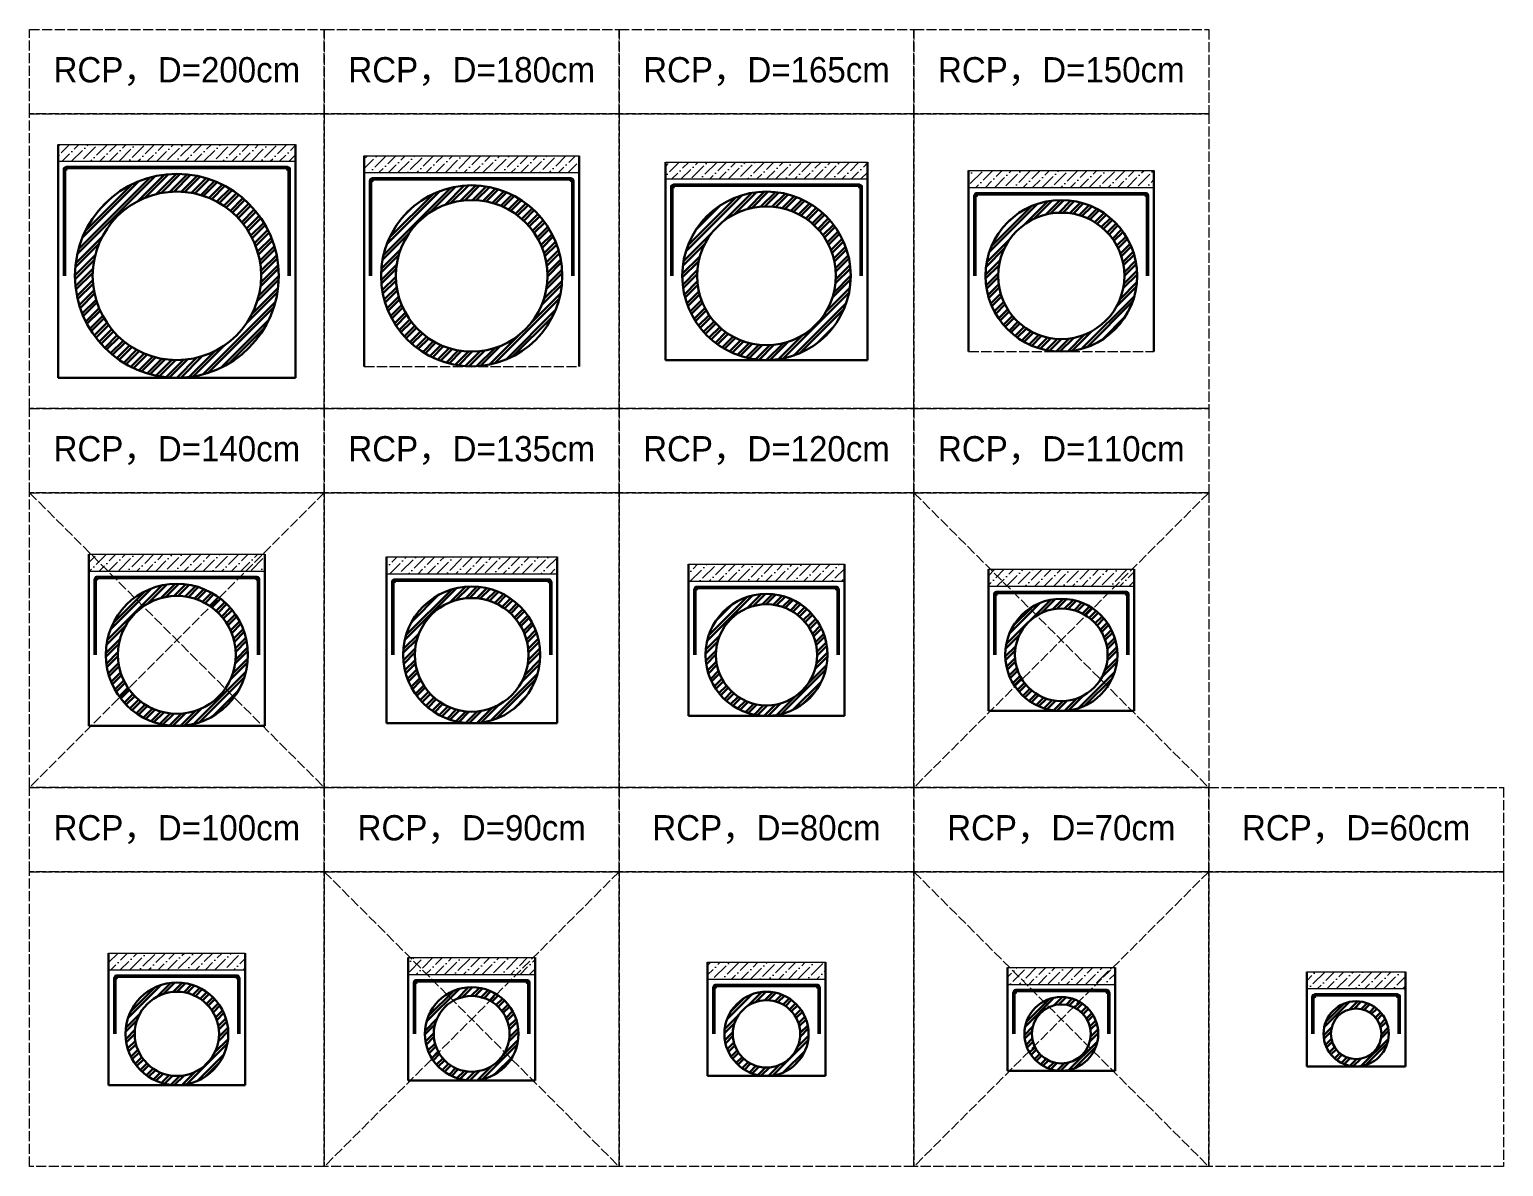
# Model space of a CAD drawing. Extents: x -781 to 13690, y -2778 to 2196.
# Drawn here: x 11940 to 13690, y -297 to 1053 of the extents above; entities that cross this region are included whole.
import ezdxf

# ---------------------------------------------------------------- set-up
doc = ezdxf.new("R2010")
doc.units = 0
doc.header["$MEASUREMENT"] = 0
doc.linetypes.add('ACAD_ISO02W100', pattern=[15, 12, -3])
doc.layers.add('一、4.基本-隱藏', color=9, linetype='ACAD_ISO02W100', lineweight=20, plot=False)
for name, color, linetype, lineweight in [('二、2.繪圖-施作項目', 181, 'Continuous', 30), ('二、4.繪圖-設計鋪面', 40, 'Continuous', 20), ('二、5.繪圖-鋼筋', 60, 'Continuous', 50)]:
    doc.layers.add(name, color=color, linetype=linetype, lineweight=lineweight)
doc.styles.add('註解文字', font='MS PGothic.ttf', dxfattribs={"height": 4})

msp = doc.modelspace()

# ---------------------------------------------------------------- hatches: boundary and pattern name
at = {"layer": '二、2.繪圖-施作項目'}
h = msp.add_hatch(dxfattribs=at)
h.set_pattern_fill('ANSI32', color=256)
h.set_pattern_definition([(45, (7516.878, 1496.944), (-6.735192, 6.735192), []), (45, (7521.368, 1496.944), (-6.735192, 6.735192), [])])
h.paths.add_polyline_path([(11994, 760.5, 1), (12236, 760.5, 1)])
h.paths.add_polyline_path([(12215, 760.5, -1), (12015, 760.5, -1)], flags=16)
h = msp.add_hatch(dxfattribs=at)
h.set_pattern_fill('ANSI32', color=256)
h.set_pattern_definition([(45, (6894.714, 1462.076), (-6.735192, 6.735192), []), (45, (6899.204, 1462.076), (-6.735192, 6.735192), [])])
h.paths.add_polyline_path([(12357.5, 760.5, 1), (12572.5, 760.5, 1)])
h.paths.add_polyline_path([(12555, 760.5, -1), (12375, 760.5, -1)], flags=16)
h = msp.add_hatch(dxfattribs=at)
h.set_pattern_fill('ANSI32', color=256)
h.set_pattern_definition([(45, (6358.56, 1572.6045), (-6.735192, 6.735192), []), (45, (6363.05, 1572.6045), (-6.735192, 6.735192), [])])
h.paths.add_polyline_path([(12715, 760.5, 1), (12915, 760.5, 1)])
h.paths.add_polyline_path([(12897.5, 760.5, -1), (12732.5, 760.5, -1)], flags=16)
h = msp.add_hatch(dxfattribs=at)
h.set_pattern_fill('ANSI32', color=256)
h.set_pattern_definition([(45, (5847.939, 1603.441), (-6.735192, 6.735192), []), (45, (5852.429, 1603.441), (-6.735192, 6.735192), [])])
h.paths.add_polyline_path([(13255, 760.5, 1), (13075, 760.5, 1)])
h.paths.add_polyline_path([(13240, 760.5, -1), (13090, 760.5, -1)], flags=16)
h = msp.add_hatch(dxfattribs=at)
h.set_pattern_fill('ANSI32', color=256)
h.set_pattern_definition([(45, (7704.907, 486.008), (-6.735192, 6.735192), []), (45, (7709.397, 486.008), (-6.735192, 6.735192), [])])
h.paths.add_polyline_path([(12030.6, 310.5, 1), (12199.4, 310.5, 1)])
h.paths.add_polyline_path([(12185, 310.5, -1), (12045, 310.5, -1)], flags=16)
h = msp.add_hatch(dxfattribs=at)
h.set_pattern_fill('ANSI32', color=256)
h.set_pattern_definition([(45, (7253.508, 453.967), (-6.735192, 6.735192), []), (45, (7257.998, 453.967), (-6.735192, 6.735192), [])])
h.paths.add_polyline_path([(12383.7, 310.5, 1), (12546.3, 310.5, 1)])
h.paths.add_polyline_path([(12532.5, 310.5, -1), (12397.5, 310.5, -1)], flags=16)
h = msp.add_hatch(dxfattribs=at)
h.set_pattern_fill('ANSI32', color=256)
h.set_pattern_definition([(45, (7390.599, 500.746), (-6.735192, 6.735192), []), (45, (7395.089, 500.746), (-6.735192, 6.735192), [])])
h.paths.add_polyline_path([(12742.5, 310.5, 1), (12887.5, 310.5, 1)])
h.paths.add_polyline_path([(12875, 310.5, 1), (12755, 310.5, 1)], flags=16)
h = msp.add_hatch(dxfattribs=at)
h.set_pattern_fill('ANSI32', color=256)
h.set_pattern_definition([(45, (7195.445, 494.027), (-6.735192, 6.735192), []), (45, (7199.935, 494.027), (-6.735192, 6.735192), [])])
h.paths.add_polyline_path([(13098.4, 310.5, 1), (13231.6, 310.5, 1)])
h.paths.add_polyline_path([(13220, 310.5, -1), (13110, 310.5, -1)], flags=16)
h = msp.add_hatch(dxfattribs=at)
h.set_pattern_fill('ANSI32', color=256)
h.set_pattern_definition([(45, (11344.171, 1609.142), (-6.73519, 6.73519), []), (45, (11348.661, 1609.142), (-6.73519, 6.73519), [])])
h.paths.add_polyline_path([(12054, -139.5, 1), (12176, -139.5, 1)])
h.paths.add_polyline_path([(12165, -139.5, -1), (12065, -139.5, -1)], flags=16)
h = msp.add_hatch(dxfattribs=at)
h.set_pattern_fill('ANSI32', color=256)
h.set_pattern_definition([(45, (7813.4215, 763.968), (-6.735192, 6.735192), []), (45, (7817.912, 763.968), (-6.735192, 6.735192), [])])
h.paths.add_polyline_path([(12520.5, -139.5, 1), (12409.5, -139.5, 1)])
h.paths.add_polyline_path([(12510, -139.5, -1), (12420, -139.5, -1)], flags=16)
h = msp.add_hatch(dxfattribs=at)
h.set_pattern_fill('ANSI32', color=256)
h.set_pattern_definition([(45, (7663.864, 799.518), (-6.735192, 6.735192), []), (45, (7668.354, 799.518), (-6.735192, 6.735192), [])])
h.paths.add_polyline_path([(12865, -139.5, 1), (12765, -139.5, 1)])
h.paths.add_polyline_path([(12855, -139.5, -1), (12775, -139.5, -1)], flags=16)
h = msp.add_hatch(dxfattribs=at)
h.set_pattern_fill('ANSI32', color=256)
h.set_pattern_definition([(45, (7593.089, 810.173), (-6.735192, 6.735192), []), (45, (7597.5795, 810.173), (-6.735192, 6.735192), [])])
h.paths.add_polyline_path([(13121.2, -139.5, 1), (13208.8, -139.5, 1)])
h.paths.add_polyline_path([(13200, -139.5, 1), (13130, -139.5, 1)], flags=16)
h = msp.add_hatch(dxfattribs=at)
h.set_pattern_fill('ANSI32', color=256)
h.set_pattern_definition([(45, (7532.231, 878.7025), (-6.735192, 6.735192), []), (45, (7536.721, 878.7025), (-6.735192, 6.735192), [])])
h.paths.add_polyline_path([(13476.3, -139.5, 1), (13553.7, -139.5, 1)])
h.paths.add_polyline_path([(13545, -139.5, 1), (13485, -139.5, 1)], flags=16)
at = {"layer": '二、4.繪圖-設計鋪面'}
h = msp.add_hatch(dxfattribs=at)
h.set_pattern_fill('ANSI36', color=256, scale=2.5)
h.set_pattern_definition([(45, (3213.4876, 2873.851), (4.209495, 15.434815), [19.84375, -3.96875, 0, -3.96875])])
h.paths.add_polyline_path([(11974, 916.5), (11974, 896.5), (12256, 896.5), (12256, 916.5)])
h = msp.add_hatch(dxfattribs=at)
h.set_pattern_fill('ANSI36', color=256, scale=2.5)
h.set_pattern_definition([(45, (3197.162, 2164.831), (4.209495, 15.434815), [19.84375, -3.96875, 0, -3.96875])])
h.paths.add_polyline_path([(12337.5, 903), (12337.5, 883), (12592.5, 883), (12592.5, 903)])
h = msp.add_hatch(dxfattribs=at)
h.set_pattern_fill('ANSI36', color=256, scale=2.5)
h.set_pattern_definition([(45, (3266.367, 2125.746), (4.209495, 15.434815), [19.84375, -3.96875, 0, -3.96875])])
h.paths.add_polyline_path([(12695, 895.5), (12695, 875.5), (12935, 875.5), (12935, 895.5)])
h = msp.add_hatch(dxfattribs=at)
h.set_pattern_fill('ANSI36', color=256, scale=2.5)
h.set_pattern_definition([(45, (2436.373, 588.015), (4.209495, 15.434815), [19.84375, -3.96875, 0, -3.96875])])
h.paths.add_polyline_path([(13055, 885.5), (13055, 865.5), (13275, 865.5), (13275, 885.5)])
h = msp.add_hatch(dxfattribs=at)
h.set_pattern_fill('ANSI36', color=256, scale=2.5)
h.set_pattern_definition([(45, (3795.266, 332.129), (4.209495, 15.434815), [19.84375, -3.96875, 0, -3.96875])])
h.paths.add_polyline_path([(12010.6, 429.9), (12010.6, 409.9), (12219.4, 409.9), (12219.4, 429.9)])
h = msp.add_hatch(dxfattribs=at)
h.set_pattern_fill('ANSI36', color=256, scale=2.5)
h.set_pattern_definition([(45, (1781.8815, 518.75), (4.209495, 15.434815), [19.84375, -3.96875, 0, -3.96875])])
h.paths.add_polyline_path([(12363.7, 426.8), (12363.7, 406.8), (12566.3, 406.8), (12566.3, 426.8)])
h = msp.add_hatch(dxfattribs=at)
h.set_pattern_fill('ANSI36', color=256, scale=2.5)
h.set_pattern_definition([(45, (1696.201, 404.21), (4.209495, 15.434815), [19.84375, -3.96875, 0, -3.96875])])
h.paths.add_polyline_path([(12722.5, 418), (12722.5, 398), (12907.5, 398), (12907.5, 418)])
h = msp.add_hatch(dxfattribs=at)
h.set_pattern_fill('ANSI36', color=256, scale=2.5)
h.set_pattern_definition([(45, (2101.809, 406.155), (4.209495, 15.434815), [19.84375, -3.96875, 0, -3.96875])])
h.paths.add_polyline_path([(13078.4, 412.1), (13078.4, 392.1), (13251.6, 392.1), (13251.6, 412.1)])
h = msp.add_hatch(dxfattribs=at)
h.set_pattern_fill('ANSI36', color=256, scale=2.5)
h.set_pattern_definition([(45, (3184.136, 1287.919), (4.209495, 15.434815), [19.84375, -3.96875, 0, -3.96875])])
h.paths.add_polyline_path([(12034, -43.5), (12034, -63.5), (12196, -63.5), (12196, -43.5)])
h = msp.add_hatch(dxfattribs=at)
h.set_pattern_fill('ANSI36', color=256, scale=2.5)
h.set_pattern_definition([(45, (3186.345, 1124.175), (4.209495, 15.434815), [19.84375, -3.96875, 0, -3.96875])])
h.paths.add_polyline_path([(12389.5, -49), (12389.5, -69), (12540.5, -69), (12540.5, -49)])
h = msp.add_hatch(dxfattribs=at)
h.set_pattern_fill('ANSI36', color=256, scale=2.5)
h.set_pattern_definition([(45, (3249.27, 964.157), (4.209495, 15.434815), [19.84375, -3.96875, 0, -3.96875])])
h.paths.add_polyline_path([(12885, -74.5), (12885, -54.5), (12745, -54.5), (12745, -74.5)])
h = msp.add_hatch(dxfattribs=at)
h.set_pattern_fill('ANSI36', color=256, scale=2.5)
h.set_pattern_definition([(45, (3280.9305, 1085.8156), (4.209495, 15.434815), [19.84375, -3.96875, 0, -3.96875])])
h.paths.add_polyline_path([(13228.8, -80.7), (13228.8, -60.7), (13101.2, -60.7), (13101.2, -80.7)])
h = msp.add_hatch(dxfattribs=at)
h.set_pattern_fill('ANSI36', color=256, scale=2.5)
h.set_pattern_definition([(45, (3280.9305, 1085.8156), (4.209495, 15.434815), [19.84375, -3.96875, 0, -3.96875])])
h.paths.add_polyline_path([(13456.3, -65.8), (13456.3, -85.8), (13573.7, -85.8), (13573.7, -65.8)])
at = {"layer": '二、5.繪圖-鋼筋'}
h = msp.add_hatch(color=256, dxfattribs=at)
h.dxf.hatch_style = 1
h.paths.add_polyline_path([(11983.5, 887.5, 1), (11982.5, 887.5, 1)])
h = msp.add_hatch(color=256, dxfattribs=at)
h.dxf.hatch_style = 1
h.paths.add_polyline_path([(12247.5, 887.5, 1), (12246.5, 887.5, 1)])
h = msp.add_hatch(color=256, dxfattribs=at)
h.dxf.hatch_style = 1
h.paths.add_polyline_path([(12347, 874, 1), (12346, 874, 1)])
h = msp.add_hatch(color=256, dxfattribs=at)
h.dxf.hatch_style = 1
h.paths.add_polyline_path([(12584, 874, 1), (12583, 874, 1)])
h = msp.add_hatch(color=256, dxfattribs=at)
h.dxf.hatch_style = 1
h.paths.add_polyline_path([(12704.5, 866.5, 1), (12703.5, 866.5, 1)])
h = msp.add_hatch(color=256, dxfattribs=at)
h.dxf.hatch_style = 1
h.paths.add_polyline_path([(12926.5, 866.5, 1), (12925.5, 866.5, 1)])
h = msp.add_hatch(color=256, dxfattribs=at)
h.dxf.hatch_style = 1
h.paths.add_polyline_path([(13064.5, 856.5, 1), (13063.5, 856.5, 1)])
h = msp.add_hatch(color=256, dxfattribs=at)
h.dxf.hatch_style = 1
h.paths.add_polyline_path([(13266.5, 856.5, 1), (13265.5, 856.5, 1)])
h = msp.add_hatch(color=256, dxfattribs=at)
h.dxf.hatch_style = 1
h.paths.add_polyline_path([(12020.1, 400.9, 1), (12019.1, 400.9, 1)])
h = msp.add_hatch(color=256, dxfattribs=at)
h.dxf.hatch_style = 1
h.paths.add_polyline_path([(12210.9, 400.9, 1), (12209.9, 400.9, 1)])
h = msp.add_hatch(color=256, dxfattribs=at)
h.dxf.hatch_style = 1
h.paths.add_polyline_path([(12373.2, 397.8, 1), (12372.2, 397.8, 1)])
h = msp.add_hatch(color=256, dxfattribs=at)
h.dxf.hatch_style = 1
h.paths.add_polyline_path([(12557.8, 397.8, 1), (12556.8, 397.8, 1)])
h = msp.add_hatch(color=256, dxfattribs=at)
h.dxf.hatch_style = 1
h.paths.add_polyline_path([(12732, 389, 1), (12731, 389, 1)])
h = msp.add_hatch(color=256, dxfattribs=at)
h.dxf.hatch_style = 1
h.paths.add_polyline_path([(12899, 389, 1), (12898, 389, 1)])
h = msp.add_hatch(color=256, dxfattribs=at)
h.dxf.hatch_style = 1
h.paths.add_polyline_path([(13087.9, 383.1, 1), (13086.9, 383.1, 1)])
h = msp.add_hatch(color=256, dxfattribs=at)
h.dxf.hatch_style = 1
h.paths.add_polyline_path([(13243.1, 383.1, 1), (13242.1, 383.1, 1)])
h = msp.add_hatch(color=256, dxfattribs=at)
h.dxf.hatch_style = 1
h.paths.add_polyline_path([(12043.5, -72.5, 1), (12042.5, -72.5, 1)])
h = msp.add_hatch(color=256, dxfattribs=at)
h.dxf.hatch_style = 1
h.paths.add_polyline_path([(12187.5, -72.5, 1), (12186.5, -72.5, 1)])
h = msp.add_hatch(color=256, dxfattribs=at)
h.dxf.hatch_style = 1
h.paths.add_polyline_path([(12399, -78, 1), (12398, -78, 1)])
h = msp.add_hatch(color=256, dxfattribs=at)
h.dxf.hatch_style = 1
h.paths.add_polyline_path([(12532, -78, 1), (12531, -78, 1)])
h = msp.add_hatch(color=256, dxfattribs=at)
h.dxf.hatch_style = 1
h.paths.add_polyline_path([(12754.5, -83.5, 1), (12753.5, -83.5, 1)])
h = msp.add_hatch(color=256, dxfattribs=at)
h.dxf.hatch_style = 1
h.paths.add_polyline_path([(12876.5, -83.5, 1), (12875.5, -83.5, 1)])
h = msp.add_hatch(color=256, dxfattribs=at)
h.dxf.hatch_style = 1
h.paths.add_polyline_path([(13110.7, -89.7, 1), (13109.7, -89.7, 1)])
h = msp.add_hatch(color=256, dxfattribs=at)
h.dxf.hatch_style = 1
h.paths.add_polyline_path([(13220.3, -89.7, 1), (13219.3, -89.7, 1)])
h = msp.add_hatch(color=256, dxfattribs=at)
h.dxf.hatch_style = 1
h.paths.add_polyline_path([(13465.8, -94.8, 1), (13464.8, -94.8, 1)])
h = msp.add_hatch(color=256, dxfattribs=at)
h.dxf.hatch_style = 1
h.paths.add_polyline_path([(13565.2, -94.8, 1), (13564.2, -94.8, 1)])

# ---------------------------------------------------------------- linework, layer by layer
at = {"layer": '一、4.基本-隱藏'}
for points in [[(11940, 1053), (12290, 1053), (12290, 953), (11940, 953)], [(12290, 1053), (12640, 1053), (12640, 953), (12290, 953)], [(12640, 1053), (12990, 1053), (12990, 953), (12640, 953)], [(12990, 1053), (13340, 1053), (13340, 953), (12990, 953)], [(11940, 953), (12290, 953), (12290, 603), (11940, 603)], [(12290, 953), (12640, 953), (12640, 603), (12290, 603)], [(12640, 953), (12990, 953), (12990, 603), (12640, 603)], [(12990, 953), (13340, 953), (13340, 603), (12990, 603)], [(11940, 603), (12290, 603), (12290, 503), (11940, 503)], [(12290, 603), (12640, 603), (12640, 503), (12290, 503)], [(12640, 603), (12990, 603), (12990, 503), (12640, 503)], [(12990, 603), (13340, 603), (13340, 503), (12990, 503)], [(11940, 503), (12290, 503), (12290, 153), (11940, 153)], [(12290, 503), (12640, 503), (12640, 153), (12290, 153)], [(12640, 503), (12990, 503), (12990, 153), (12640, 153)], [(12990, 503), (13340, 503), (13340, 153), (12990, 153)], [(11940, 153), (12290, 153), (12290, 53), (11940, 53)], [(12290, 153), (12640, 153), (12640, 53), (12290, 53)], [(12640, 153), (12990, 153), (12990, 53), (12640, 53)], [(12990, 153), (13340, 153), (13340, 53), (12990, 53)], [(13340, 153), (13690, 153), (13690, 53), (13340, 53)], [(11940, 53), (12290, 53), (12290, -297), (11940, -297)], [(12290, 53), (12640, 53), (12640, -297), (12290, -297)], [(12640, 53), (12990, 53), (12990, -297), (12640, -297)], [(12990, 53), (13340, 53), (13340, -297), (12990, -297)], [(13340, 53), (13690, 53), (13690, -297), (13340, -297)]]:
    msp.add_lwpolyline(points, close=True, dxfattribs=at)
for points in [[(13055, 670.5), (13275, 670.5)], [(12337.5, 653), (12592.5, 653)], [(11940, 503), (12290, 153)], [(12290, 503), (11940, 153)], [(12990, 503), (13340, 153)], [(13340, 503), (12990, 153)], [(12290, 53), (12640, -297)], [(12640, 53), (12290, -297)], [(12990, 53), (13340, -297)], [(13340, 53), (12990, -297)]]:
    msp.add_lwpolyline(points, dxfattribs=at)
at = {"layer": '二、2.繪圖-施作項目'}
for points in [[(11974, 916.5), (11974, 639.5)], [(12256, 639.5), (12256, 916.5)], [(12337.5, 653), (12337.5, 903)], [(12592.5, 653), (12592.5, 903)], [(12695, 660.5), (12695, 895.5)], [(12935, 660.5), (12935, 895.5)], [(13055, 670.5), (13055, 885.5)], [(13275, 670.5), (13275, 885.5)], [(12695, 660.5), (12935, 660.5)], [(11974, 639.5), (12256, 639.5)], [(12010.6, 226.1), (12010.6, 429.9)], [(12219.4, 226.1), (12219.4, 429.9)], [(12363.7, 229.2), (12363.7, 426.8)], [(12566.3, 229.2), (12566.3, 426.8)], [(12722.5, 238), (12722.5, 418)], [(12907.5, 238), (12907.5, 418)], [(13078.4, 243.9), (13078.4, 412.1)], [(13251.6, 243.9), (13251.6, 412.1)], [(12363.7, 229.2), (12566.3, 229.2)], [(12722.5, 238), (12907.5, 238)], [(13078.4, 243.9), (13251.6, 243.9)], [(12010.6, 226.1), (12219.4, 226.1)], [(12034, -200.5), (12034, -43.5)], [(12196, -200.5), (12196, -43.5)], [(12389.5, -195), (12389.5, -49)], [(12540.5, -195), (12540.5, -49)], [(12745, -189.5), (12745, -54.5)], [(12885, -189.5), (12885, -54.5)], [(13101.2, -183.3), (13101.2, -60.7)], [(13228.8, -183.3), (13228.8, -60.7)], [(13456.3, -178.2), (13456.3, -65.8)], [(13573.7, -178.2), (13573.7, -65.8)], [(12745, -189.5), (12885, -189.5)], [(13101.2, -183.3), (13228.8, -183.3)], [(13456.3, -178.2), (13573.7, -178.2)], [(12034, -200.5), (12196, -200.5)], [(12389.5, -195), (12540.5, -195)]]:
    msp.add_lwpolyline(points, dxfattribs=at)
for centre, radius in [((12115, 760.5), 121), ((12115, 760.5), 100), ((12465, 760.5), 107.5), ((12815, 760.5), 100), ((12465, 760.5), 90), ((12815, 760.5), 82.5), ((13165, 760.5), 90), ((13165, 760.5), 75), ((12115, 310.5), 84.4), ((12465, 310.5), 81.3), ((12115, 310.5), 70), ((12465, 310.5), 67.5), ((12815, 310.5), 72.5), ((12815, 310.5), 60), ((13165, 310.5), 66.6), ((13165, 310.5), 55), ((12115, -139.5), 61), ((12465, -139.5), 55.5), ((12115, -139.5), 50), ((12465, -139.5), 45), ((12815, -139.5), 50), ((12815, -139.5), 40), ((13165, -139.5), 43.8), ((13165, -139.5), 35), ((13515, -139.5), 38.7), ((13515, -139.5), 30)]:
    msp.add_circle(centre, radius, dxfattribs=at)
at = {"layer": '二、4.繪圖-設計鋪面'}
for points in [[(11974, 916.5), (12256, 916.5)], [(11974, 896.5), (12256, 896.5)], [(12337.5, 903), (12592.5, 903)], [(12695, 895.5), (12935, 895.5)], [(12337.5, 883), (12592.5, 883)], [(12695, 875.5), (12935, 875.5)], [(13055, 885.5), (13275, 885.5)], [(13055, 865.5), (13275, 865.5)], [(12010.6, 429.9), (12219.4, 429.9)], [(12363.7, 426.8), (12566.3, 426.8)], [(12010.6, 409.9), (12219.4, 409.9)], [(12363.7, 406.8), (12566.3, 406.8)], [(12722.5, 418), (12907.5, 418)], [(13078.4, 412.1), (13251.6, 412.1)], [(12722.5, 398), (12907.5, 398)], [(13078.4, 392.1), (13251.6, 392.1)], [(12034, -43.5), (12196, -43.5)], [(12389.5, -49), (12540.5, -49)], [(12034, -63.5), (12196, -63.5)], [(12389.5, -69), (12540.5, -69)], [(12745, -54.5), (12885, -54.5)], [(13101.2, -60.7), (13228.8, -60.7)], [(13456.3, -65.8), (13573.7, -65.8)], [(12745, -74.5), (12885, -74.5)], [(13101.2, -80.7), (13228.8, -80.7)], [(13456.3, -85.8), (13573.7, -85.8)]]:
    msp.add_lwpolyline(points, dxfattribs=at)
at = {"layer": '二、5.繪圖-鋼筋'}
for points in [[(11981.5, 760.5), (11981.5, 887, -0.41421356), (11983.5, 889), (12246.5, 889, -0.41421356), (12248.5, 887), (12248.5, 760.5)], [(12345, 760.5), (12345, 873.5, -0.41421356), (12347, 875.5), (12583, 875.5, -0.41421356), (12585, 873.5), (12585, 760.5)], [(12702.5, 760.5), (12702.5, 866, -0.41421356), (12704.5, 868), (12925.5, 868, -0.41421356), (12927.5, 866), (12927.5, 760.5)], [(13062.5, 760.5), (13062.5, 856, -0.41421356), (13064.5, 858), (13265.5, 858, -0.41421356), (13267.5, 856), (13267.5, 760.5)], [(12018.1, 310.5), (12018.1, 400.4, -0.41421356), (12020.1, 402.4), (12209.9, 402.4, -0.41421356), (12211.9, 400.4), (12211.9, 310.5)], [(12371.2, 310.5), (12371.2, 397.3, -0.41421356), (12373.2, 399.3), (12556.8, 399.3, -0.41421356), (12558.8, 397.3), (12558.8, 310.5)], [(12730, 310.5), (12730, 388.5, -0.41421356), (12732, 390.5), (12898, 390.5, -0.41421356), (12900, 388.5), (12900, 310.5)], [(13085.9, 310.5), (13085.9, 382.6, -0.41421356), (13087.9, 384.6), (13242.1, 384.6, -0.41421356), (13244.1, 382.6), (13244.1, 310.5)], [(12041.5, -139.5), (12041.5, -73, -0.41421356), (12043.5, -71), (12186.5, -71, -0.41421356), (12188.5, -73), (12188.5, -139.5)], [(12397, -139.5), (12397, -78.5, -0.41421356), (12399, -76.5), (12531, -76.5, -0.41421356), (12533, -78.5), (12533, -139.5)], [(12752.5, -139.5), (12752.5, -84, -0.41421356), (12754.5, -82), (12875.5, -82, -0.41421356), (12877.5, -84), (12877.5, -139.5)], [(13108.7, -139.5), (13108.7, -90.2, -0.41421356), (13110.7, -88.2), (13219.3, -88.2, -0.41421356), (13221.3, -90.2), (13221.3, -139.5)], [(13463.8, -139.5), (13463.8, -95.3, -0.41421356), (13465.8, -93.3), (13564.2, -93.3, -0.41421356), (13566.2, -95.3), (13566.2, -139.5)]]:
    msp.add_lwpolyline(points, format="xyb", dxfattribs=at)
for centre in [(11983, 887.5), (12247, 887.5), (12346.5, 874), (12583.5, 874), (12704, 866.5), (12926, 866.5), (13064, 856.5), (13266, 856.5), (12019.6, 400.9), (12210.4, 400.9), (12372.7, 397.8), (12557.3, 397.8), (12731.5, 389), (12898.5, 389), (13087.4, 383.1), (13242.6, 383.1), (12043, -72.5), (12187, -72.5), (12398.5, -78), (12531.5, -78), (12754, -83.5), (12876, -83.5), (13110.2, -89.7), (13219.8, -89.7), (13465.3, -94.8), (13564.7, -94.8)]:
    msp.add_circle(centre, 0.5, dxfattribs=at)

# ---------------------------------------------------------------- texts
at = {"layer": '一、4.基本-隱藏', "char_height": 30, "attachment_point": 5, "style": '註解文字'}
for s, insert in [('{\\fMS PGothic|b0|i0|c128|p34;RCP，D=200cm}', (12115, 1003)), ('{\\fMS PGothic|b0|i0|c128|p34;RCP，D=}18{\\fMS PGothic|b0|i0|c128|p34;0cm}', (12465, 1003)), ('{\\fMS PGothic|b0|i0|c128|p34;RCP，D=}165{\\fMS PGothic|b0|i0|c128|p34;cm}', (12815, 1003)), ('{\\fMS PGothic|b0|i0|c128|p34;RCP，D=}15{\\fMS PGothic|b0|i0|c128|p34;0cm}', (13165, 1003)), ('{\\fMS PGothic|b0|i0|c128|p34;RCP，D=}14{\\fMS PGothic|b0|i0|c128|p34;0cm}', (12115, 553)), ('{\\fMS PGothic|b0|i0|c128|p34;RCP，D=1}35{\\fMS PGothic|b0|i0|c128|p34;cm}', (12465, 553)), ('{\\fMS PGothic|b0|i0|c128|p34;RCP，D=1}20{\\fMS PGothic|b0|i0|c128|p34;cm}', (12815, 553)), ('{\\fMS PGothic|b0|i0|c128|p34;RCP，D=}11{\\fMS PGothic|b0|i0|c128|p34;0cm}', (13165, 553)), ('{\\fMS PGothic|b0|i0|c128|p34;RCP，D=1}0{\\fMS PGothic|b0|i0|c128|p34;0cm}', (12115, 103)), ('{\\fMS PGothic|b0|i0|c128|p34;RCP，D=}90{\\fMS PGothic|b0|i0|c128|p34;cm}', (12465, 103)), ('{\\fMS PGothic|b0|i0|c128|p34;RCP，D=}8{\\fMS PGothic|b0|i0|c128|p34;0cm}', (12815, 103)), ('{\\fMS PGothic|b0|i0|c128|p34;RCP，D=}7{\\fMS PGothic|b0|i0|c128|p34;0cm}', (13165, 103)), ('{\\fMS PGothic|b0|i0|c128|p34;RCP，D=}6{\\fMS PGothic|b0|i0|c128|p34;0cm}', (13515, 103))]:
    msp.add_mtext_dynamic_manual_height_columns(s, width=437.17722, gutter_width=15, heights=[0], dxfattribs=dict(at, insert=insert))

doc.saveas('drawing.dxf')
